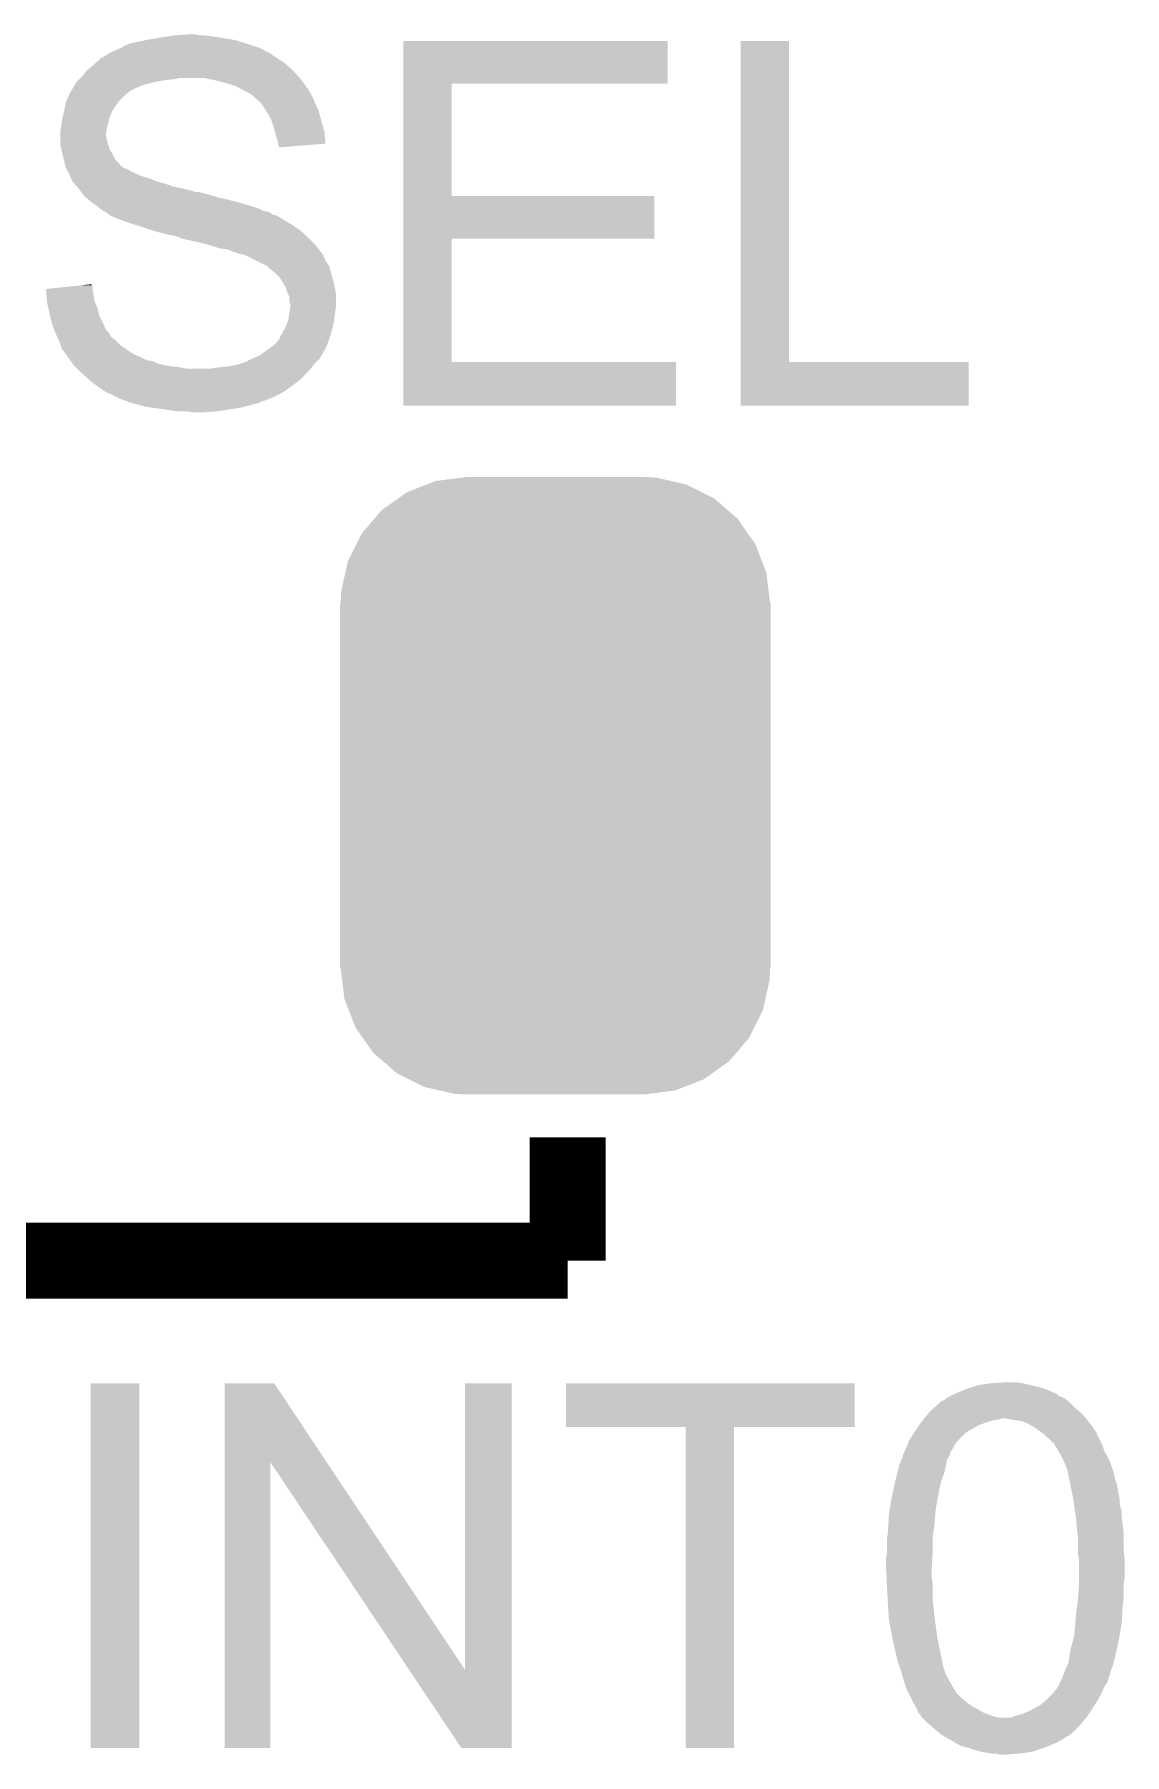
# Model space of a CAD drawing. Extents: x -4.2 to 27.1, y -3.9 to 55.1.
# Drawn here: x 3.527 to 6.441, y 20.574 to 25.174 of the extents above; entities that cross this region are included whole.
import ezdxf

# ---------------------------------------------------------------- set-up
doc = ezdxf.new("R2010")
doc.units = 0
doc.layers.get('0').update_dxf_attribs({"linetype": 'CONTINUOUS'})
doc.layers.add('MCP2517FD_CLICK_GTO', color=14, linetype='CONTINUOUS')
doc.layers.add('MCP2517FD_CLICK_GTS', color=12, linetype='CONTINUOUS')

# ---------------------------------------------------------------- blocks, each defined once
blk = doc.blocks.new('CUSTOM_99')
for points in [[(-0.419776, 0.768546), (-0.39657, 0.785018), (0.42393, 0.768546), (0.391218, 0.785018)], [(-0.39657, 0.785018), (-0.343448, 0.805738), (0.391218, 0.785018), (0.350068, 0.805738)], [(-0.343448, 0.805738), (-0.319526, 0.815068), (0.350068, 0.805738), (0.308548, 0.815068)], [(-0.319526, 0.815068), (-0.250324, 0.823868), (0.308548, 0.815068), (0.269384, 0.823868)], [(-0.250324, 0.823868), (-0.23749, 0.8255), (0.269384, 0.823868), (0.23749, 0.8255)], [(-0.483376, 0.714526), (-0.464004, 0.73715), (0.486544, 0.714526), (0.460322, 0.73715)], [(-0.464004, 0.73715), (-0.419776, 0.768546), (0.460322, 0.73715), (0.42393, 0.768546)], [(-0.51779, 0.674334), (-0.483376, 0.714526), (0.514848, 0.674334), (0.486544, 0.714526)], [(-0.554702, 0.600332), (-0.53147, 0.64691), (0.552124, 0.600332), (0.534158, 0.64691)], [(-0.53147, 0.64691), (-0.51779, 0.674334), (0.534158, 0.64691), (0.514848, 0.674334)], [(-0.561454, 0.569754), (-0.554702, 0.600332), (0.563916, 0.569754), (0.552124, 0.600332)], [(-0.57253, 0.51958), (-0.561454, 0.569754), (0.570106, 0.51958), (0.563916, 0.569754)], [(-0.57404, 0.48768), (-0.57253, 0.51958), (0.57404, 0.48768), (0.570106, 0.51958)], [(-0.57531, -0.48768), (-0.57531, 0.48768), (0.57531, -0.48768), (0.57531, 0.48768)], [(-0.570104, -0.51958), (-0.57404, -0.48768), (0.57253, -0.51958), (0.57404, -0.48768)], [(-0.563916, -0.569754), (-0.570104, -0.51958), (0.561452, -0.569754), (0.57253, -0.51958)], [(-0.552122, -0.600332), (-0.563916, -0.569754), (0.554702, -0.600332), (0.561452, -0.569754)], [(-0.534158, -0.64691), (-0.552122, -0.600332), (0.531468, -0.64691), (0.554702, -0.600332)], [(-0.514846, -0.674334), (-0.534158, -0.64691), (0.51779, -0.674334), (0.531468, -0.64691)], [(-0.486544, -0.714526), (-0.514846, -0.674334), (0.483374, -0.714526), (0.51779, -0.674334)], [(-0.46032, -0.73715), (-0.486544, -0.714526), (0.464004, -0.73715), (0.483374, -0.714526)], [(-0.42393, -0.768546), (-0.46032, -0.73715), (0.419774, -0.768546), (0.464004, -0.73715)], [(-0.391216, -0.785018), (-0.42393, -0.768546), (0.39657, -0.785018), (0.419774, -0.768546)], [(-0.350068, -0.805738), (-0.391216, -0.785018), (0.343446, -0.805738), (0.39657, -0.785018)], [(-0.308546, -0.815068), (-0.350068, -0.805738), (0.319526, -0.815068), (0.343446, -0.805738)], [(-0.269384, -0.823868), (-0.308546, -0.815068), (0.250322, -0.823868), (0.319526, -0.815068)], [(-0.23749, -0.8255), (-0.269384, -0.823868), (0.23749, -0.8255), (0.250322, -0.823868)]]:
    blk.add_solid(points)

msp = doc.modelspace()

# ---------------------------------------------------------------- linework, layer by layer
at = {"layer": 'MCP2517FD_CLICK_GTO', "const_width": 0.2032}
for points in [[(4.953, 21.8948), (4.953, 22.225)], [(3.175, 21.8948), (4.953, 21.8948)]]:
    msp.add_lwpolyline(points, dxfattribs=at)
at = {"layer": 'MCP2517FD_CLICK_GTO'}
for points in [[(3.83794, 25.16124), (3.86842, 25.16632), (4.048762, 25.16124), (4.018282, 25.16632)], [(3.86842, 25.16632), (3.884928, 25.16886), (4.018282, 25.16632), (4.00304, 25.16886)], [(3.884928, 25.16886), (3.901438, 25.1714), (4.00304, 25.16886), (3.97764, 25.1714)], [(3.901438, 25.1714), (3.939538, 25.17394), (3.967482, 25.1714), (3.957322, 25.17394)], [(3.705862, 25.110442), (3.727024, 25.123138), (4.175758, 25.110442), (4.15798, 25.123138)], [(3.727024, 25.123138), (3.731262, 25.12568), (4.15798, 25.123138), (4.152898, 25.12568)], [(3.731262, 25.12568), (3.75361, 25.135838), (4.152898, 25.12568), (4.132584, 25.135838)], [(3.75361, 25.135838), (3.75919, 25.138374), (4.132584, 25.135838), (4.130046, 25.138374)], [(3.75919, 25.138374), (3.759204, 25.13838), (4.130046, 25.138374), (4.127504, 25.13838)], [(3.759204, 25.13838), (3.761746, 25.138386), (4.127504, 25.13838), (4.127486, 25.138386)], [(3.761746, 25.138386), (3.766824, 25.14346), (4.127486, 25.138386), (4.112262, 25.14346)], [(3.766824, 25.14346), (3.77444, 25.146), (4.112262, 25.14346), (4.104642, 25.146)], [(3.77444, 25.146), (3.779518, 25.14854), (4.104642, 25.146), (4.09702, 25.14854)], [(3.779518, 25.14854), (3.779522, 25.148542), (4.09702, 25.14854), (4.097014, 25.148542)], [(3.779522, 25.148542), (3.78968, 25.15108), (4.097014, 25.148542), (4.088766, 25.15108)], [(3.78968, 25.15108), (3.81254, 25.15616), (4.088766, 25.15108), (4.072258, 25.15616)], [(3.81254, 25.15616), (3.82524, 25.1587), (4.072258, 25.15616), (4.064002, 25.1587)], [(3.82524, 25.1587), (3.83794, 25.16124), (4.064002, 25.1587), (4.048762, 25.16124)], [(4.513598, 25.04186), (4.5136, 25.156138), (5.219678, 25.04186), (5.2197, 25.156138)], [(4.5136, 25.156138), (4.513602, 25.15616), (5.2197, 25.156138), (4.513602, 25.15616)], [(5.415282, 24.29764), (5.4153, 25.156138), (5.544842, 24.29764), (5.54482, 25.156138)], [(5.4153, 25.156138), (5.415302, 25.15616), (5.54482, 25.156138), (5.415302, 25.15616)], [(3.65506, 25.06218), (3.66776, 25.077422), (4.232206, 25.06218), (4.218656, 25.077422)], [(3.66776, 25.077422), (3.67072, 25.07996), (4.218656, 25.077422), (4.2164, 25.07996)], [(3.67072, 25.07996), (3.68554, 25.09266), (4.2164, 25.07996), (4.201888, 25.09266)], [(3.68554, 25.09266), (3.691344, 25.09774), (4.201888, 25.09266), (4.196082, 25.09774)], [(3.691344, 25.09774), (3.705858, 25.11044), (4.196082, 25.09774), (4.17576, 25.11044)], [(3.705858, 25.11044), (3.705862, 25.110442), (4.17576, 25.11044), (4.175758, 25.110442)], [(3.625086, 25.02154), (3.629658, 25.02916), (3.78206, 25.02154), (3.794758, 25.02916)], [(3.629658, 25.02916), (3.635752, 25.039318), (3.794758, 25.02916), (3.820158, 25.039318)], [(3.635752, 25.039318), (3.63728, 25.041864), (3.820158, 25.039318), (3.830338, 25.041864)], [(3.63728, 25.041864), (3.637286, 25.044406), (3.830338, 25.041864), (3.840504, 25.044406)], [(3.637286, 25.044406), (3.63982, 25.04694), (3.840504, 25.044406), (3.85064, 25.04694)], [(3.63982, 25.04694), (3.6449, 25.05202), (3.85064, 25.04694), (3.87858, 25.05202)], [(3.6449, 25.05202), (3.64744, 25.05456), (3.87858, 25.05202), (3.903978, 25.05456)], [(3.64744, 25.05456), (3.64998, 25.0571), (3.903978, 25.05456), (3.914138, 25.0571)], [(3.64998, 25.0571), (3.649982, 25.057102), (4.23672, 25.0571), (4.236718, 25.057102)], [(3.649982, 25.057102), (3.65506, 25.06218), (4.236718, 25.057102), (4.232206, 25.06218)], [(4.018282, 25.04948), (3.982718, 25.0571), (4.242646, 25.04948), (4.23672, 25.0571)], [(4.04622, 25.041858), (4.018282, 25.04948), (4.248574, 25.041858), (4.242646, 25.04948)], [(4.069078, 25.03424), (4.04622, 25.041858), (4.254498, 25.03424), (4.248574, 25.041858)], [(4.069086, 25.034236), (4.069078, 25.03424), (4.2545, 25.034236), (4.254498, 25.03424)], [(4.073524, 25.0317), (4.069086, 25.034236), (4.254522, 25.0317), (4.2545, 25.034236)], [(4.07355, 25.031686), (4.073524, 25.0317), (4.257046, 25.031686), (4.254522, 25.0317)], [(4.086862, 25.02408), (4.07355, 25.031686), (4.260852, 25.02408), (4.257046, 25.031686)], [(4.091938, 25.021542), (4.086862, 25.02408), (4.26212, 25.021542), (4.260852, 25.02408)], [(4.513592, 24.74214), (4.513598, 25.041838), (4.643142, 24.74214), (4.64312, 25.041838)], [(4.513598, 25.041838), (4.513598, 25.04186), (4.64312, 25.041838), (5.219678, 25.04186)], [(3.607308, 24.97074), (3.610356, 24.98598), (3.73634, 24.97074), (3.7465, 24.98598)], [(3.610356, 24.98598), (3.611882, 24.993602), (3.7465, 24.98598), (3.752216, 24.993602)], [(3.611882, 24.993602), (3.613008, 24.996138), (3.752216, 24.993602), (3.75412, 24.996138)], [(3.613008, 24.996138), (3.62091, 25.013918), (3.75412, 24.996138), (3.7719, 25.013918)], [(3.62091, 25.013918), (3.62204, 25.01646), (3.7719, 25.013918), (3.775288, 25.01646)], [(3.62204, 25.01646), (3.625086, 25.02154), (3.775288, 25.01646), (3.78206, 25.02154)], [(4.102098, 25.01646), (4.091938, 25.021542), (4.26517, 25.01646), (4.26212, 25.021542)], [(4.10972, 25.01138), (4.102098, 25.01646), (4.268216, 25.01138), (4.26517, 25.01646)], [(4.11226, 25.008838), (4.10972, 25.01138), (4.26974, 25.008838), (4.268216, 25.01138)], [(4.132578, 24.991062), (4.11226, 25.008838), (4.27736, 24.991062), (4.26974, 25.008838)], [(4.13258, 24.99106), (4.132578, 24.991062), (4.27736, 24.99106), (4.27736, 24.991062)], [(4.14782, 24.9682), (4.13258, 24.99106), (4.287522, 24.9682), (4.27736, 24.99106)], [(3.59918, 24.9301), (3.599542, 24.93264), (3.723074, 24.9301), (3.72364, 24.93264)], [(3.599542, 24.93264), (3.60172, 24.94788), (3.72364, 24.93264), (3.72745, 24.94788)], [(3.60172, 24.94788), (3.602988, 24.952958), (3.72745, 24.94788), (3.72872, 24.952958)], [(3.602988, 24.952958), (3.6068, 24.9682), (3.72872, 24.952958), (3.73525, 24.9682)], [(3.6068, 24.9682), (3.607308, 24.97074), (3.73525, 24.9682), (3.73634, 24.97074)], [(4.16052, 24.945342), (4.14782, 24.9682), (4.293756, 24.945342), (4.287522, 24.9682)], [(4.16814, 24.922478), (4.16052, 24.945342), (4.29999, 24.922478), (4.293756, 24.945342)], [(3.59664, 24.914862), (3.59918, 24.9301), (3.719688, 24.914862), (3.723074, 24.9301)], [(3.59664, 24.909778), (3.59664, 24.914862), (3.71856, 24.909778), (3.719688, 24.914862)], [(3.59664, 24.902158), (3.59664, 24.909778), (3.71856, 24.902158), (3.71856, 24.909778)], [(3.59664, 24.881842), (3.59664, 24.902158), (3.72364, 24.881842), (3.71856, 24.902158)], [(4.170682, 24.912318), (4.16814, 24.922478), (4.30276, 24.912318), (4.29999, 24.922478)], [(4.173222, 24.90216), (4.170682, 24.912318), (4.3036, 24.90216), (4.30276, 24.912318)], [(4.178298, 24.886922), (4.173222, 24.90216), (4.30486, 24.886922), (4.3036, 24.90216)], [(4.1783, 24.881838), (4.178298, 24.886922), (4.305278, 24.881838), (4.30486, 24.886922)], [(3.59664, 24.879302), (3.59664, 24.881842), (3.724488, 24.879302), (3.72364, 24.881842)], [(3.599464, 24.866598), (3.59664, 24.879302), (3.72872, 24.866598), (3.724488, 24.879302)], [(3.60172, 24.85644), (3.599464, 24.866598), (3.734816, 24.85644), (3.72872, 24.866598)], [(3.602356, 24.8539), (3.60172, 24.85644), (3.73634, 24.8539), (3.734816, 24.85644)], [(3.606166, 24.83866), (3.602356, 24.8539), (3.743962, 24.83866), (3.73634, 24.8539)], [(4.1783, 24.879306), (4.1783, 24.881838), (4.274186, 24.879306), (4.305278, 24.881838)], [(4.180834, 24.876766), (4.1783, 24.879306), (4.242996, 24.876766), (4.274186, 24.879306)], [(4.18084, 24.871704), (4.180834, 24.876766), (4.18084, 24.871704), (4.242996, 24.876766)], [(3.609342, 24.825954), (3.606166, 24.83866), (3.75666, 24.825954), (3.743962, 24.83866)], [(3.609976, 24.823416), (3.609342, 24.825954), (3.756668, 24.823416), (3.75666, 24.825954)], [(3.611244, 24.81834), (3.609976, 24.823416), (3.764282, 24.81834), (3.756668, 24.823416)], [(3.611878, 24.815802), (3.611244, 24.81834), (3.769358, 24.815802), (3.764282, 24.81834)], [(3.61188, 24.8158), (3.611878, 24.815802), (3.769362, 24.8158), (3.769358, 24.815802)], [(3.613406, 24.813258), (3.61188, 24.8158), (3.776984, 24.813258), (3.769362, 24.8158)], [(3.616454, 24.80818), (3.613406, 24.813258), (3.784602, 24.80818), (3.776984, 24.813258)], [(3.6195, 24.803102), (3.616454, 24.80818), (3.794758, 24.803102), (3.784602, 24.80818)], [(3.619502, 24.8031), (3.6195, 24.803102), (3.79476, 24.8031), (3.794758, 24.803102)], [(3.623566, 24.792938), (3.619502, 24.8031), (3.82016, 24.792938), (3.79476, 24.8031)], [(3.62458, 24.7904), (3.623566, 24.792938), (3.829048, 24.7904), (3.82016, 24.792938)], [(3.62585, 24.78786), (3.62458, 24.7904), (3.837942, 24.78786), (3.829048, 24.7904)], [(3.629658, 24.780244), (3.62585, 24.78786), (3.855714, 24.780244), (3.837942, 24.78786)], [(3.629662, 24.78024), (3.629658, 24.780244), (3.855722, 24.78024), (3.855714, 24.780244)], [(3.634018, 24.775158), (3.629662, 24.78024), (3.876042, 24.775158), (3.855722, 24.78024)], [(3.640548, 24.76754), (3.634018, 24.775158), (3.896362, 24.76754), (3.876042, 24.775158)], [(3.6449, 24.76246), (3.640548, 24.76754), (3.92176, 24.76246), (3.896362, 24.76754)], [(3.650616, 24.75484), (3.6449, 24.76246), (3.952242, 24.75484), (3.92176, 24.76246)], [(3.65252, 24.7523), (3.650616, 24.75484), (3.957324, 24.7523), (3.952242, 24.75484)], [(3.65633, 24.74722), (3.65252, 24.7523), (3.9878, 24.74722), (3.967482, 24.7523)], [(3.660138, 24.742142), (3.65633, 24.74722), (4.005574, 24.742142), (3.9878, 24.74722)], [(3.660142, 24.74214), (3.660138, 24.742142), (4.00558, 24.74214), (4.005574, 24.742142)], [(3.666068, 24.73706), (3.660142, 24.74214), (4.02082, 24.73706), (4.00558, 24.74214)], [(3.669032, 24.73452), (3.666068, 24.73706), (4.03606, 24.73452), (4.02082, 24.73706)], [(3.67792, 24.7269), (3.669032, 24.73452), (4.064636, 24.7269), (4.03606, 24.73452)], [(3.681476, 24.72436), (3.67792, 24.7269), (4.07416, 24.72436), (4.064636, 24.7269)], [(3.6957, 24.7142), (3.681476, 24.72436), (4.10972, 24.7142), (4.07416, 24.72436)], [(3.70205, 24.70912), (3.6957, 24.7142), (4.12496, 24.70912), (4.10972, 24.7142)], [(3.7084, 24.70404), (3.70205, 24.70912), (4.135122, 24.70404), (4.12496, 24.70912)], [(3.712634, 24.7015), (3.7084, 24.70404), (4.140202, 24.7015), (4.135122, 24.70404)], [(4.51359, 24.62784), (4.513592, 24.742118), (5.184118, 24.62784), (5.18414, 24.742118)], [(4.513592, 24.742118), (4.513592, 24.74214), (5.18414, 24.742118), (4.643142, 24.74214)], [(3.716872, 24.698958), (3.712634, 24.7015), (4.155444, 24.698958), (4.140202, 24.7015)], [(3.721102, 24.69642), (3.716872, 24.698958), (4.15883, 24.69642), (4.155444, 24.698958)], [(3.72872, 24.69134), (3.721102, 24.69642), (4.165604, 24.69134), (4.15883, 24.69642)], [(3.728724, 24.691338), (3.72872, 24.69134), (4.170684, 24.691338), (4.165604, 24.69134)], [(3.73126, 24.688804), (3.728724, 24.691338), (4.175752, 24.688804), (4.170684, 24.691338)], [(3.737624, 24.686258), (3.73126, 24.688804), (4.180842, 24.686258), (4.175752, 24.688804)], [(3.75666, 24.67864), (3.737624, 24.686258), (4.192272, 24.67864), (4.180842, 24.686258)], [(3.76364, 24.676102), (3.75666, 24.67864), (4.196078, 24.676102), (4.192272, 24.67864)], [(3.7846, 24.668478), (3.76364, 24.676102), (4.20942, 24.668478), (4.196078, 24.676102)], [(3.792852, 24.66594), (3.7846, 24.668478), (4.21386, 24.66594), (4.20942, 24.668478)], [(3.81762, 24.65832), (3.792852, 24.66594), (4.225292, 24.65832), (4.21386, 24.66594)], [(3.84048, 24.6507), (3.81762, 24.65832), (4.236722, 24.6507), (4.225292, 24.65832)], [(3.8481, 24.64816), (3.84048, 24.6507), (4.239626, 24.64816), (4.236722, 24.6507)], [(3.87604, 24.64054), (3.8481, 24.64816), (4.248334, 24.64054), (4.239626, 24.64816)], [(3.901438, 24.63546), (3.87604, 24.64054), (4.25414, 24.63546), (4.248334, 24.64054)], [(3.909052, 24.632922), (3.901438, 24.63546), (4.25704, 24.632922), (4.25414, 24.63546)], [(3.916676, 24.63038), (3.909052, 24.632922), (4.259582, 24.63038), (4.25704, 24.632922)], [(3.919214, 24.627846), (3.916676, 24.63038), (4.262116, 24.627846), (4.259582, 24.63038)], [(3.921758, 24.62784), (3.919214, 24.627846), (4.262122, 24.62784), (4.262116, 24.627846)], [(3.96748, 24.61768), (3.921758, 24.62784), (4.27228, 24.61768), (4.262122, 24.62784)], [(3.9878, 24.6126), (3.96748, 24.61768), (4.27736, 24.6126), (4.27228, 24.61768)], [(3.987808, 24.612598), (3.9878, 24.6126), (4.27736, 24.612598), (4.27736, 24.6126)], [(4.00558, 24.60752), (3.987808, 24.612598), (4.28117, 24.60752), (4.27736, 24.612598)], [(4.513582, 24.29764), (4.51359, 24.627818), (4.643142, 24.29764), (4.64312, 24.627818)], [(4.51359, 24.627818), (4.51359, 24.62784), (4.64312, 24.627818), (5.184118, 24.62784)], [(4.020818, 24.602442), (4.00558, 24.60752), (4.28498, 24.602442), (4.28117, 24.60752)], [(4.03606, 24.5999), (4.020818, 24.602442), (4.286886, 24.5999), (4.28498, 24.602442)], [(4.048758, 24.59736), (4.03606, 24.5999), (4.288792, 24.59736), (4.286886, 24.5999)], [(4.058918, 24.59228), (4.048758, 24.59736), (4.292602, 24.59228), (4.288792, 24.59736)], [(4.069078, 24.589742), (4.058918, 24.59228), (4.29514, 24.589742), (4.292602, 24.59228)], [(4.069082, 24.58974), (4.069078, 24.589742), (4.29514, 24.58974), (4.29514, 24.589742)], [(4.074158, 24.587202), (4.069082, 24.58974), (4.296832, 24.587202), (4.29514, 24.58974)], [(4.086858, 24.58466), (4.074158, 24.587202), (4.298528, 24.58466), (4.296832, 24.587202)], [(4.094478, 24.58212), (4.086858, 24.58466), (4.30022, 24.58212), (4.298528, 24.58466)], [(4.119884, 24.569418), (4.094478, 24.58212), (4.305302, 24.569418), (4.30022, 24.58212)], [(4.150356, 24.554182), (4.119884, 24.569418), (4.31546, 24.554182), (4.305302, 24.569418)], [(4.150362, 24.554178), (4.150356, 24.554182), (4.315462, 24.554178), (4.31546, 24.554182)], [(4.16052, 24.544022), (4.150362, 24.554178), (4.318002, 24.544022), (4.315462, 24.554178)], [(4.170678, 24.5364), (4.16052, 24.544022), (4.319906, 24.5364), (4.318002, 24.544022)], [(4.173218, 24.533862), (4.170678, 24.5364), (4.32054, 24.533862), (4.319906, 24.5364)], [(4.183378, 24.523702), (4.173218, 24.533862), (4.323588, 24.523702), (4.32054, 24.533862)], [(4.192524, 24.508462), (4.183378, 24.523702), (4.32816, 24.508462), (4.323588, 24.523702)], [(3.55856, 24.49322), (3.607372, 24.498296), (3.683, 24.49322), (3.683, 24.498296)], [(3.558562, 24.493218), (3.55856, 24.49322), (3.683, 24.493218), (3.683, 24.49322)], [(3.55946, 24.48052), (3.558562, 24.493218), (3.68554, 24.48052), (3.683, 24.493218)], [(3.560902, 24.460198), (3.55946, 24.48052), (3.688082, 24.460198), (3.68554, 24.48052)], [(3.607372, 24.498296), (3.656226, 24.503376), (3.683, 24.498296), (3.680462, 24.503376)], [(3.656226, 24.503376), (3.68046, 24.505896), (3.680462, 24.503376), (3.68046, 24.505896)], [(4.19862, 24.498302), (4.192524, 24.508462), (4.330192, 24.498302), (4.32816, 24.508462)], [(4.2037, 24.483062), (4.19862, 24.498302), (4.33324, 24.483062), (4.330192, 24.498302)], [(4.203702, 24.483058), (4.2037, 24.483062), (4.33324, 24.483058), (4.33324, 24.483062)], [(4.208778, 24.472904), (4.203702, 24.483058), (4.33324, 24.472904), (4.33324, 24.483058)], [(4.20878, 24.460204), (4.208778, 24.472904), (4.33324, 24.460204), (4.33324, 24.472904)], [(3.56108, 24.45766), (3.560902, 24.460198), (3.68917, 24.45766), (3.688082, 24.460198)], [(3.564598, 24.442418), (3.56108, 24.45766), (3.6957, 24.442418), (3.68917, 24.45766)], [(3.5687, 24.42464), (3.564598, 24.442418), (3.700146, 24.42464), (3.6957, 24.442418)], [(4.20624, 24.41194), (4.20878, 24.42718), (4.328794, 24.41194), (4.3307, 24.42718)], [(4.211318, 24.452582), (4.20878, 24.460204), (4.33324, 24.452582), (4.33324, 24.460204)], [(4.20878, 24.42718), (4.210956, 24.442418), (4.3307, 24.42718), (4.33324, 24.442418)], [(4.210956, 24.442418), (4.21132, 24.444962), (4.33324, 24.442418), (4.33324, 24.444962)], [(4.21132, 24.444962), (4.211318, 24.452582), (4.33324, 24.444962), (4.33324, 24.452582)], [(3.569336, 24.422098), (3.5687, 24.42464), (3.70078, 24.422098), (3.700146, 24.42464)], [(3.574416, 24.40178), (3.569336, 24.422098), (3.71094, 24.40178), (3.70078, 24.422098)], [(3.57632, 24.394162), (3.574416, 24.40178), (3.714206, 24.394162), (3.71094, 24.40178)], [(3.580386, 24.384), (3.57632, 24.394162), (3.718562, 24.384), (3.714206, 24.394162)], [(3.583434, 24.376376), (3.580386, 24.384), (3.726182, 24.376376), (3.718562, 24.384)], [(4.191, 24.376382), (4.19481, 24.384002), (4.320794, 24.376382), (4.32308, 24.384002)], [(4.19481, 24.384002), (4.20116, 24.396702), (4.32308, 24.384002), (4.325902, 24.396702)], [(4.20116, 24.396702), (4.204546, 24.406862), (4.325902, 24.396702), (4.32816, 24.406862)], [(4.204546, 24.406862), (4.20624, 24.41194), (4.32816, 24.406862), (4.328794, 24.41194)], [(3.58648, 24.36876), (3.583434, 24.376376), (3.729994, 24.36876), (3.726182, 24.376376)], [(3.58761, 24.366218), (3.58648, 24.36876), (3.731264, 24.366218), (3.729994, 24.36876)], [(3.592124, 24.35606), (3.58761, 24.366218), (3.74396, 24.35606), (3.731264, 24.366218)], [(3.59664, 24.345898), (3.592124, 24.35606), (3.754122, 24.345898), (3.74396, 24.35606)], [(3.597488, 24.34336), (3.59664, 24.345898), (3.75666, 24.34336), (3.754122, 24.345898)], [(3.60172, 24.330664), (3.597488, 24.34336), (3.774436, 24.330664), (3.75666, 24.34336)], [(4.154166, 24.333198), (4.15798, 24.33574), (4.3053, 24.333198), (4.306316, 24.33574)], [(4.15798, 24.33574), (4.170682, 24.345902), (4.306316, 24.33574), (4.310382, 24.345902)], [(4.170682, 24.345902), (4.181258, 24.3586), (4.310382, 24.345902), (4.315462, 24.3586)], [(4.181258, 24.3586), (4.18338, 24.361146), (4.315462, 24.3586), (4.316224, 24.361146)], [(4.18338, 24.361146), (4.183382, 24.363684), (4.316224, 24.361146), (4.316986, 24.363684)], [(4.183382, 24.363684), (4.185922, 24.368762), (4.316986, 24.363684), (4.318508, 24.368762)], [(4.185922, 24.368762), (4.191, 24.376382), (4.318508, 24.368762), (4.320794, 24.376382)], [(3.601724, 24.33066), (3.60172, 24.330664), (3.77444, 24.33066), (3.774436, 24.330664)], [(3.606798, 24.32558), (3.601724, 24.33066), (3.78257, 24.32558), (3.77444, 24.33066)], [(3.609338, 24.320504), (3.606798, 24.32558), (3.790692, 24.320504), (3.78257, 24.32558)], [(3.611878, 24.31796), (3.609338, 24.320504), (3.794762, 24.31796), (3.790692, 24.320504)], [(3.61927, 24.307798), (3.611878, 24.31796), (3.81762, 24.307798), (3.794762, 24.31796)], [(3.621116, 24.30526), (3.61927, 24.307798), (3.820166, 24.30526), (3.81762, 24.307798)], [(3.621122, 24.305254), (3.621116, 24.30526), (3.825246, 24.305254), (3.820166, 24.30526)], [(3.622966, 24.302718), (3.621122, 24.305254), (3.827784, 24.302718), (3.825246, 24.305254)], [(3.624814, 24.300178), (3.622966, 24.302718), (3.843022, 24.300178), (3.827784, 24.302718)], [(3.630354, 24.29256), (3.624814, 24.300178), (3.860802, 24.29256), (3.843022, 24.300178)], [(3.6322, 24.290022), (3.630354, 24.29256), (3.872224, 24.290022), (3.860802, 24.29256)], [(3.634742, 24.28748), (3.6322, 24.290022), (3.883662, 24.28748), (3.872224, 24.290022)], [(4.05384, 24.28748), (4.076702, 24.292562), (4.27177, 24.28748), (4.275836, 24.292562)], [(4.076702, 24.292562), (4.090232, 24.297638), (4.275836, 24.292562), (4.279898, 24.297638)], [(4.090232, 24.297638), (4.09702, 24.300184), (4.279898, 24.297638), (4.282444, 24.300184)], [(4.09702, 24.300184), (4.099564, 24.30272), (4.282444, 24.300184), (4.28498, 24.30272)], [(4.099564, 24.30272), (4.107162, 24.305254), (4.28498, 24.30272), (4.287514, 24.305254)], [(4.107162, 24.305254), (4.10718, 24.30526), (4.287514, 24.305254), (4.290038, 24.30526)], [(4.10718, 24.30526), (4.112252, 24.307796), (4.290038, 24.30526), (4.29006, 24.307796)], [(4.112252, 24.307796), (4.11734, 24.31034), (4.29006, 24.307796), (4.291586, 24.31034)], [(4.11734, 24.31034), (4.13004, 24.315422), (4.291586, 24.31034), (4.294634, 24.315422)], [(4.13004, 24.315422), (4.14274, 24.32558), (4.294634, 24.315422), (4.300728, 24.32558)], [(4.14274, 24.32558), (4.154166, 24.333198), (4.300728, 24.32558), (4.3053, 24.333198)], [(4.51358, 24.180822), (4.513582, 24.297618), (5.242538, 24.180822), (5.24256, 24.297618)], [(4.513582, 24.297618), (4.513582, 24.29764), (5.24256, 24.297618), (4.643142, 24.29764)], [(5.41528, 24.180822), (5.415282, 24.297618), (6.024858, 24.180822), (6.02488, 24.297618)], [(5.415282, 24.297618), (5.415282, 24.29764), (6.02488, 24.297618), (5.544842, 24.29764)], [(3.637282, 24.28494), (3.634742, 24.28748), (3.90906, 24.28494), (3.883662, 24.28748)], [(3.642362, 24.27986), (3.637282, 24.28494), (3.937002, 24.27986), (3.90906, 24.28494)], [(3.65252, 24.269702), (3.642362, 24.27986), (4.257042, 24.269702), (4.265506, 24.27986)], [(3.65506, 24.26716), (3.65252, 24.269702), (4.254498, 24.26716), (4.257042, 24.269702)], [(3.672206, 24.25192), (3.65506, 24.26716), (4.239258, 24.25192), (4.254498, 24.26716)], [(3.67792, 24.24684), (3.672206, 24.25192), (4.232726, 24.24684), (4.239258, 24.25192)], [(3.69425, 24.23414), (3.67792, 24.24684), (4.2164, 24.23414), (4.232726, 24.24684)], [(3.995422, 24.27986), (4.01066, 24.2824), (4.265506, 24.27986), (4.267622, 24.2824)], [(4.01066, 24.2824), (4.03098, 24.28494), (4.267622, 24.2824), (4.26974, 24.28494)], [(4.03098, 24.28494), (4.05384, 24.28748), (4.26974, 24.28494), (4.27177, 24.28748)], [(3.70078, 24.22906), (3.69425, 24.23414), (4.209142, 24.22906), (4.2164, 24.23414)], [(3.7211, 24.216362), (3.70078, 24.22906), (4.191, 24.216362), (4.209142, 24.22906)], [(3.721106, 24.21636), (3.7211, 24.216362), (4.190998, 24.21636), (4.191, 24.216362)], [(3.73888, 24.20874), (3.721106, 24.21636), (4.175756, 24.20874), (4.190998, 24.21636)], [(3.749036, 24.203662), (3.73888, 24.20874), (4.1656, 24.203662), (4.175756, 24.20874)], [(3.751578, 24.201124), (3.749036, 24.203662), (4.160524, 24.201124), (4.1656, 24.203662)], [(3.75159, 24.20112), (3.751578, 24.201124), (4.160516, 24.20112), (4.160524, 24.201124)], [(3.751596, 24.201118), (3.75159, 24.20112), (4.157976, 24.201118), (4.160516, 24.20112)], [(3.765816, 24.196038), (3.751596, 24.201118), (4.147818, 24.196038), (4.157976, 24.201118)], [(3.77292, 24.1935), (3.765816, 24.196038), (4.137658, 24.1935), (4.147818, 24.196038)], [(3.78714, 24.18842), (3.77292, 24.1935), (4.1275, 24.18842), (4.137658, 24.1935)], [(3.787148, 24.188418), (3.78714, 24.18842), (4.127498, 24.188418), (4.1275, 24.18842)], [(3.80619, 24.18334), (3.787148, 24.188418), (4.10718, 24.18334), (4.127498, 24.188418)], [(3.825238, 24.17826), (3.80619, 24.18334), (4.088552, 24.17826), (4.10718, 24.18334)], [(3.84302, 24.17572), (3.825238, 24.17826), (4.07924, 24.17572), (4.088552, 24.17826)], [(3.87858, 24.17064), (3.84302, 24.17572), (4.04622, 24.17064), (4.07924, 24.17572)], [(3.91414, 24.16556), (3.87858, 24.17064), (4.01066, 24.16556), (4.04622, 24.17064)], [(3.952238, 24.16302), (3.939538, 24.16556), (3.972562, 24.16302), (4.01066, 24.16556)], [(5.242538, 24.1808), (4.51358, 24.180822), (5.242538, 24.1808), (5.242538, 24.180822)], [(6.024858, 24.1808), (5.41528, 24.180822), (6.024858, 24.1808), (6.024858, 24.180822)], [(3.67792, 20.591802), (3.67794, 21.567118), (3.807438, 20.591802), (3.80746, 21.567118)], [(3.67794, 21.567118), (3.677942, 21.56714), (3.80746, 21.567118), (3.677942, 21.56714)], [(4.036076, 21.356248), (4.03608, 21.567132), (4.308516, 21.356248), (4.168144, 21.567132)], [(4.03608, 21.567132), (4.036082, 21.56714), (4.168144, 21.567132), (4.036082, 21.56714)], [(4.67868, 20.800132), (4.6787, 21.567118), (4.803122, 20.800132), (4.80314, 21.567118)], [(4.6787, 21.567118), (4.678702, 21.56714), (4.80314, 21.567118), (4.678702, 21.56714)], [(4.94792, 21.450322), (4.94794, 21.567118), (5.720058, 21.450322), (5.72008, 21.567118)], [(4.94794, 21.567118), (4.947942, 21.56714), (5.72008, 21.567118), (4.947942, 21.56714)], [(5.963924, 21.526502), (5.97408, 21.53158), (6.281412, 21.526502), (6.26872, 21.53158)], [(5.97408, 21.53158), (5.984232, 21.536656), (6.26872, 21.53158), (6.261108, 21.536656)], [(5.984232, 21.536656), (5.989276, 21.539178), (6.261108, 21.536656), (6.2611, 21.539178)], [(5.989276, 21.539178), (5.98932, 21.5392), (6.2611, 21.539178), (6.258564, 21.5392)], [(5.98932, 21.5392), (5.9944, 21.54174), (6.258564, 21.5392), (6.252848, 21.54174)], [(5.9944, 21.54174), (6.013448, 21.54936), (6.252848, 21.54174), (6.235698, 21.54936)], [(6.013448, 21.54936), (6.019798, 21.5519), (6.235698, 21.54936), (6.228078, 21.5519)], [(6.019798, 21.5519), (6.035032, 21.556978), (6.228078, 21.5519), (6.21284, 21.556978)], [(6.035032, 21.556978), (6.050282, 21.56206), (6.21284, 21.556978), (6.18998, 21.56206)], [(6.050282, 21.56206), (6.08584, 21.56714), (6.18998, 21.56206), (6.16966, 21.56714)], [(6.08584, 21.56714), (6.123938, 21.56968), (6.16966, 21.56714), (6.151878, 21.56968)], [(5.906192, 21.47316), (5.916582, 21.48586), (6.338028, 21.47316), (6.327142, 21.48586)], [(5.916582, 21.48586), (5.92074, 21.49094), (6.327142, 21.48586), (6.321216, 21.49094)], [(5.92074, 21.49094), (5.932028, 21.5011), (6.321216, 21.49094), (6.30936, 21.5011)], [(5.932028, 21.5011), (5.94614, 21.5138), (6.30936, 21.5011), (6.29666, 21.5138)], [(5.94614, 21.5138), (5.948682, 21.51634), (6.29666, 21.5138), (6.29412, 21.51634)], [(5.948682, 21.51634), (5.951224, 21.51888), (6.29412, 21.51634), (6.290946, 21.51888)], [(5.951224, 21.51888), (5.958842, 21.521424), (6.290946, 21.51888), (6.287764, 21.521424)], [(5.958842, 21.521424), (5.963918, 21.526498), (6.287764, 21.521424), (6.28142, 21.526498)], [(5.963918, 21.526498), (5.963924, 21.526502), (6.28142, 21.526498), (6.281412, 21.526502)], [(5.267938, 21.4503), (4.94792, 21.450322), (5.720058, 21.4503), (5.720058, 21.450322)], [(5.26794, 21.450278), (5.267938, 21.4503), (5.3975, 21.450278), (5.720058, 21.4503)], [(5.26796, 20.591802), (5.26794, 21.450278), (5.397478, 20.591802), (5.3975, 21.450278)], [(5.878574, 21.435062), (5.880098, 21.4376), (6.017262, 21.435062), (6.021492, 21.4376)], [(5.880098, 21.4376), (5.883654, 21.44268), (6.021492, 21.4376), (6.02996, 21.44268)], [(5.883654, 21.44268), (5.892544, 21.45538), (6.02996, 21.44268), (6.05282, 21.45538)], [(5.892544, 21.45538), (5.897878, 21.462998), (6.05282, 21.45538), (6.073138, 21.462998)], [(5.897878, 21.462998), (5.89788, 21.463), (6.073138, 21.462998), (6.073144, 21.463)], [(5.89788, 21.463), (5.902036, 21.46808), (6.073144, 21.463), (6.09092, 21.46808)], [(5.902036, 21.46808), (5.904116, 21.470622), (6.09092, 21.46808), (6.106162, 21.470622)], [(5.904116, 21.470622), (5.906192, 21.47316), (6.106162, 21.470622), (6.113784, 21.47316)], [(6.151862, 21.468082), (6.121398, 21.47316), (6.34238, 21.468082), (6.338028, 21.47316)], [(6.167122, 21.465538), (6.151862, 21.468082), (6.344288, 21.465538), (6.34238, 21.468082)], [(6.179822, 21.46046), (6.167122, 21.465538), (6.348096, 21.46046), (6.344288, 21.465538)], [(6.202682, 21.44776), (6.179822, 21.46046), (6.35762, 21.44776), (6.348096, 21.46046)], [(6.202686, 21.447758), (6.202682, 21.44776), (6.35762, 21.447758), (6.35762, 21.44776)], [(6.209456, 21.44268), (6.202686, 21.447758), (6.360162, 21.44268), (6.35762, 21.447758)], [(6.216234, 21.437596), (6.209456, 21.44268), (6.36524, 21.437596), (6.360162, 21.44268)], [(6.223, 21.43252), (6.216234, 21.437596), (6.367272, 21.43252), (6.36524, 21.437596)], [(5.8547, 21.3868), (5.856732, 21.391882), (5.978312, 21.3868), (5.9817, 21.391882)], [(5.856732, 21.391882), (5.858762, 21.39696), (5.9817, 21.391882), (5.984242, 21.39696)], [(5.858762, 21.39696), (5.85978, 21.399506), (5.984242, 21.39696), (5.98678, 21.399506)], [(5.85978, 21.399506), (5.860796, 21.402044), (5.98678, 21.399506), (5.986784, 21.402044)], [(5.860796, 21.402044), (5.86486, 21.412202), (5.986784, 21.402044), (5.994908, 21.412202)], [(5.86486, 21.412202), (5.866382, 21.41474), (5.994908, 21.412202), (5.99694, 21.41474)], [(5.866382, 21.41474), (5.878574, 21.435062), (5.99694, 21.41474), (6.017262, 21.435062)], [(6.231892, 21.4249), (6.223, 21.43252), (6.37032, 21.4249), (6.367272, 21.43252)], [(6.24078, 21.417282), (6.231892, 21.4249), (6.37413, 21.417282), (6.37032, 21.4249)], [(6.25348, 21.40458), (6.24078, 21.417282), (6.38048, 21.40458), (6.37413, 21.417282)], [(6.253482, 21.404576), (6.25348, 21.40458), (6.380482, 21.404576), (6.38048, 21.40458)], [(6.258562, 21.39442), (6.253482, 21.404576), (6.38429, 21.39442), (6.380482, 21.404576)], [(6.261102, 21.391878), (6.258562, 21.39442), (6.385244, 21.391878), (6.38429, 21.39442)], [(6.265456, 21.384258), (6.261102, 21.391878), (6.3881, 21.384258), (6.385244, 21.391878)], [(4.03606, 20.591802), (4.036076, 21.356248), (4.157958, 20.591802), (4.15798, 21.356248)], [(4.529376, 20.800132), (4.15798, 21.356248), (4.67868, 20.800132), (4.308516, 21.356248)], [(5.83438, 21.32838), (5.838332, 21.34616), (5.959474, 21.32838), (5.96392, 21.34616)], [(5.838332, 21.34616), (5.839464, 21.351242), (5.96392, 21.34616), (5.964766, 21.351242)], [(5.839464, 21.351242), (5.842, 21.353784), (5.964766, 21.351242), (5.96519, 21.353784)], [(5.842, 21.353784), (5.84454, 21.3614), (5.96519, 21.353784), (5.96646, 21.3614)], [(5.84454, 21.361402), (5.847082, 21.366482), (5.966462, 21.361402), (5.96951, 21.366482)], [(5.84454, 21.3614), (5.84454, 21.361402), (5.96646, 21.3614), (5.966462, 21.361402)], [(5.847082, 21.366482), (5.848984, 21.374102), (5.96951, 21.366482), (5.974082, 21.374102)], [(5.848984, 21.374102), (5.84962, 21.376642), (5.974082, 21.374102), (5.974716, 21.376642)], [(5.84962, 21.376642), (5.85343, 21.384264), (5.974716, 21.376642), (5.976622, 21.384264)], [(5.85343, 21.384264), (5.8547, 21.3868), (5.976622, 21.384264), (5.978312, 21.3868)], [(6.27126, 21.3741), (6.265456, 21.384258), (6.393744, 21.3741), (6.3881, 21.384258)], [(6.277612, 21.361398), (6.27126, 21.3741), (6.4008, 21.361398), (6.393744, 21.3741)], [(6.28142, 21.35378), (6.277612, 21.361398), (6.403572, 21.35378), (6.4008, 21.361398)], [(6.28904, 21.333458), (6.28142, 21.35378), (6.41096, 21.333458), (6.403572, 21.35378)], [(5.823654, 21.28266), (5.828736, 21.305522), (5.94614, 21.28266), (5.951222, 21.305522)], [(5.828736, 21.305522), (5.8293, 21.30806), (5.951222, 21.305522), (5.952172, 21.30806)], [(5.8293, 21.30806), (5.833744, 21.325842), (5.952172, 21.30806), (5.95884, 21.325842)], [(5.833744, 21.325842), (5.83438, 21.32838), (5.95884, 21.325842), (5.959474, 21.32838)], [(6.295646, 21.300438), (6.28904, 21.333458), (6.418584, 21.300438), (6.41096, 21.333458)], [(6.296154, 21.297894), (6.295646, 21.300438), (6.42112, 21.297894), (6.418584, 21.300438)], [(6.29717, 21.292818), (6.296154, 21.297894), (6.421122, 21.292818), (6.42112, 21.297894)], [(5.812788, 21.22424), (5.817868, 21.25472), (5.93598, 21.22424), (5.94106, 21.25472)], [(5.817868, 21.25472), (5.81914, 21.26234), (5.94106, 21.25472), (5.942444, 21.26234)], [(5.81914, 21.26234), (5.823654, 21.28266), (5.942444, 21.26234), (5.94614, 21.28266)], [(6.298694, 21.285196), (6.29717, 21.292818), (6.42366, 21.285196), (6.421122, 21.292818)], [(6.300218, 21.277578), (6.298694, 21.285196), (6.42366, 21.277578), (6.42366, 21.285196)], [(6.302248, 21.26742), (6.300218, 21.277578), (6.4262, 21.26742), (6.42366, 21.277578)], [(6.30428, 21.25726), (6.302248, 21.26742), (6.428232, 21.25726), (6.4262, 21.26742)], [(6.304644, 21.254718), (6.30428, 21.25726), (6.42874, 21.254718), (6.428232, 21.25726)], [(6.306458, 21.242016), (6.304644, 21.254718), (6.42874, 21.242016), (6.42874, 21.254718)], [(5.810108, 21.19122), (5.81152, 21.216622), (5.93344, 21.19122), (5.935394, 21.216622)], [(5.81152, 21.216622), (5.812788, 21.22424), (5.935394, 21.216622), (5.93598, 21.22424)], [(6.308998, 21.224238), (6.306458, 21.242016), (6.43382, 21.224238), (6.42874, 21.242016)], [(6.311176, 21.209), (6.308998, 21.224238), (6.43382, 21.209), (6.43382, 21.224238)], [(6.3119, 21.20392), (6.311176, 21.209), (6.434456, 21.20392), (6.43382, 21.209)], [(5.807074, 21.15566), (5.80898, 21.1709), (5.92836, 21.15566), (5.930536, 21.1709)], [(5.80898, 21.1709), (5.810108, 21.19122), (5.930536, 21.1709), (5.93344, 21.19122)], [(6.31444, 21.17598), (6.3119, 21.20392), (6.437948, 21.17598), (6.434456, 21.20392)], [(6.315288, 21.168358), (6.31444, 21.17598), (6.4389, 21.168358), (6.437948, 21.17598)], [(6.31698, 21.153118), (6.315288, 21.168358), (6.4389, 21.153118), (6.4389, 21.168358)], [(5.8039, 21.099782), (5.806438, 21.115018), (5.927462, 21.099782), (5.92836, 21.115018)], [(5.806438, 21.115018), (5.80644, 21.115022), (5.92836, 21.115018), (5.92836, 21.115022)], [(5.80644, 21.15058), (5.807074, 21.15566), (5.92836, 21.15058), (5.92836, 21.15566)], [(5.80644, 21.115022), (5.80644, 21.15058), (5.92836, 21.115022), (5.92836, 21.15058)], [(6.31698, 21.12264), (6.31698, 21.153118), (6.4389, 21.12264), (6.4389, 21.153118)], [(6.31698, 21.109938), (6.31698, 21.12264), (6.440172, 21.109938), (6.4389, 21.12264)], [(5.8039, 21.07184), (5.8039, 21.099782), (5.92582, 21.07184), (5.927462, 21.099782)], [(5.805044, 21.048982), (5.8039, 21.07184), (5.92582, 21.048982), (5.92582, 21.07184)], [(6.319096, 21.097242), (6.31698, 21.109938), (6.44144, 21.097242), (6.440172, 21.109938)], [(6.31952, 21.094698), (6.319096, 21.097242), (6.44144, 21.094698), (6.44144, 21.097242)], [(6.31952, 21.043898), (6.31952, 21.094698), (6.44144, 21.043898), (6.44144, 21.094698)], [(5.805932, 21.0312), (5.805044, 21.048982), (5.92836, 21.0312), (5.92582, 21.048982)], [(5.80644, 21.02104), (5.805932, 21.0312), (5.92836, 21.02104), (5.92836, 21.0312)], [(6.317296, 20.9931), (6.319518, 21.028658), (6.4389, 20.9931), (6.4389, 21.028658)], [(6.319518, 21.028658), (6.31952, 21.02866), (6.4389, 21.028658), (6.4389, 21.02866)], [(6.31952, 21.02866), (6.31952, 21.043898), (6.4389, 21.02866), (6.44144, 21.043898)], [(5.808134, 20.990562), (5.80644, 21.02104), (5.92836, 20.990562), (5.92836, 21.02104)], [(5.80898, 20.97532), (5.808134, 20.990562), (5.930054, 20.97532), (5.92836, 20.990562)], [(6.314802, 20.97278), (6.31698, 20.98802), (6.43636, 20.97278), (6.438264, 20.98802)], [(6.31698, 20.98802), (6.317296, 20.9931), (6.438264, 20.98802), (6.4389, 20.9931)], [(5.809458, 20.9677), (5.80898, 20.97532), (5.9309, 20.9677), (5.930054, 20.97532)], [(5.811044, 20.9423), (5.809458, 20.9677), (5.93344, 20.9423), (5.9309, 20.9677)], [(5.81152, 20.93468), (5.811044, 20.9423), (5.93448, 20.93468), (5.93344, 20.9423)], [(5.81914, 20.89404), (5.81152, 20.93468), (5.940022, 20.89404), (5.93448, 20.93468)], [(6.309946, 20.927058), (6.3119, 20.95246), (6.43382, 20.927058), (6.43523, 20.95246)], [(6.3119, 20.95246), (6.314802, 20.97278), (6.43523, 20.95246), (6.43636, 20.97278)], [(5.820774, 20.88642), (5.81914, 20.89404), (5.94106, 20.88642), (5.940022, 20.89404)], [(5.82676, 20.85848), (5.820774, 20.88642), (5.94665, 20.85848), (5.94106, 20.88642)], [(6.304048, 20.88134), (6.30682, 20.891498), (6.4262, 20.88134), (6.427892, 20.891498)], [(6.30682, 20.891498), (6.30936, 20.91944), (6.427892, 20.891498), (6.43255, 20.91944)], [(6.30936, 20.91944), (6.309946, 20.927058), (6.43255, 20.91944), (6.43382, 20.927058)], [(5.834382, 20.82546), (5.82676, 20.85848), (5.953254, 20.82546), (5.94665, 20.85848)], [(6.293484, 20.83562), (6.29412, 20.8407), (6.41604, 20.83562), (6.417168, 20.8407)], [(6.29412, 20.8407), (6.2992, 20.863562), (6.417168, 20.8407), (6.422248, 20.863562)], [(6.2992, 20.863562), (6.304048, 20.88134), (6.422248, 20.863562), (6.4262, 20.88134)], [(4.668516, 20.591788), (4.529376, 20.800132), (4.803118, 20.591788), (4.803122, 20.800132)], [(5.839462, 20.810222), (5.834382, 20.82546), (5.9563, 20.810222), (5.953254, 20.82546)], [(5.84454, 20.79498), (5.839462, 20.810222), (5.961382, 20.79498), (5.9563, 20.810222)], [(5.846826, 20.787362), (5.84454, 20.79498), (5.96392, 20.787362), (5.961382, 20.79498)], [(6.278878, 20.789896), (6.28091, 20.794976), (6.403338, 20.789896), (6.40334, 20.794976)], [(6.28091, 20.794976), (6.28396, 20.8026), (6.40334, 20.794976), (6.406196, 20.8026)], [(6.28396, 20.8026), (6.2894, 20.815298), (6.406196, 20.8026), (6.410958, 20.815298)], [(6.2894, 20.815298), (6.291578, 20.820378), (6.410958, 20.815298), (6.412228, 20.820378)], [(6.291578, 20.820378), (6.293484, 20.83562), (6.412228, 20.820378), (6.41604, 20.83562)], [(5.85216, 20.76958), (5.846826, 20.787362), (5.974082, 20.76958), (5.96392, 20.787362)], [(5.858086, 20.751804), (5.85216, 20.76958), (5.984238, 20.751804), (5.974082, 20.76958)], [(5.858928, 20.749282), (5.858086, 20.751804), (5.98424, 20.749282), (5.984238, 20.751804)], [(5.858934, 20.74926), (5.858928, 20.749282), (5.986766, 20.74926), (5.98424, 20.749282)], [(5.85978, 20.746722), (5.858934, 20.74926), (5.98804, 20.746722), (5.986766, 20.74926)], [(5.86359, 20.739104), (5.85978, 20.746722), (5.991858, 20.739104), (5.98804, 20.746722)], [(6.248402, 20.736562), (6.2611, 20.751802), (6.379068, 20.736562), (6.385842, 20.751802)], [(6.2611, 20.751802), (6.263638, 20.756876), (6.385842, 20.751802), (6.388098, 20.756876)], [(6.263638, 20.756878), (6.266176, 20.759418), (6.3881, 20.756878), (6.390004, 20.759418)], [(6.263638, 20.756876), (6.263638, 20.756878), (6.388098, 20.756876), (6.3881, 20.756878)], [(6.266176, 20.759418), (6.268718, 20.767036), (6.390004, 20.759418), (6.395718, 20.767036)], [(6.268718, 20.767036), (6.26872, 20.767038), (6.395718, 20.767036), (6.395718, 20.767038)], [(6.26872, 20.767038), (6.2738, 20.7772), (6.395718, 20.767038), (6.398262, 20.7772)], [(6.2738, 20.7772), (6.276846, 20.784818), (6.398262, 20.7772), (6.4008, 20.784818)], [(6.276846, 20.784818), (6.278878, 20.789896), (6.4008, 20.784818), (6.403338, 20.789896)], [(5.869942, 20.726398), (5.86359, 20.739104), (6.00456, 20.726398), (5.991858, 20.739104)], [(5.87756, 20.71116), (5.869942, 20.726398), (6.022338, 20.71116), (6.00456, 20.726398)], [(5.88518, 20.698462), (5.87756, 20.71116), (6.042658, 20.698462), (6.022338, 20.71116)], [(6.192522, 20.69338), (6.215378, 20.706078), (6.353, 20.69338), (6.361082, 20.706078)], [(6.215378, 20.706078), (6.218554, 20.70862), (6.361082, 20.706078), (6.3627, 20.70862)], [(6.218554, 20.70862), (6.228078, 20.716238), (6.3627, 20.70862), (6.36727, 20.716238)], [(6.228078, 20.716238), (6.24586, 20.73402), (6.36727, 20.716238), (6.37794, 20.73402)], [(6.24586, 20.73402), (6.248402, 20.736562), (6.37794, 20.73402), (6.379068, 20.736562)], [(5.885182, 20.69846), (5.88518, 20.698462), (6.04266, 20.69846), (6.042658, 20.698462)], [(5.89026, 20.685764), (5.885182, 20.69846), (6.065512, 20.685764), (6.04266, 20.69846)], [(5.890264, 20.68576), (5.89026, 20.685764), (6.065518, 20.68576), (6.065512, 20.685764)], [(5.895338, 20.68068), (5.890264, 20.68576), (6.079492, 20.68068), (6.065518, 20.68576)], [(5.897878, 20.675604), (5.895338, 20.68068), (6.093456, 20.675604), (6.079492, 20.68068)], [(5.89788, 20.675602), (5.897878, 20.675604), (6.09346, 20.675602), (6.093456, 20.675604)], [(5.900422, 20.67306), (5.89788, 20.675602), (6.106158, 20.67306), (6.09346, 20.675602)], [(5.91566, 20.657818), (5.900422, 20.67306), (6.32663, 20.657818), (6.338824, 20.67306)], [(5.918622, 20.65528), (5.91566, 20.657818), (6.3246, 20.65528), (6.32663, 20.657818)], [(5.948258, 20.62988), (5.918622, 20.65528), (6.299194, 20.62988), (6.3246, 20.65528)], [(6.136636, 20.67306), (6.15188, 20.67814), (6.338824, 20.67306), (6.342888, 20.67814)], [(6.15188, 20.67814), (6.160772, 20.68068), (6.342888, 20.67814), (6.34492, 20.68068)], [(6.160772, 20.68068), (6.16966, 20.683218), (6.34492, 20.68068), (6.346534, 20.683218)], [(6.16966, 20.683218), (6.192522, 20.69338), (6.346534, 20.683218), (6.353, 20.69338)], [(5.948284, 20.629858), (5.948258, 20.62988), (6.29666, 20.629858), (6.299194, 20.62988)], [(5.95122, 20.62734), (5.948284, 20.629858), (6.296646, 20.62734), (6.29666, 20.629858)], [(5.951232, 20.627334), (5.95122, 20.62734), (6.296646, 20.627334), (6.296646, 20.62734)], [(5.960114, 20.622258), (5.951232, 20.627334), (6.286498, 20.622258), (6.296646, 20.627334)], [(5.97789, 20.6121), (5.960114, 20.622258), (6.271258, 20.6121), (6.286498, 20.622258)], [(5.99567, 20.60194), (5.97789, 20.6121), (6.25094, 20.60194), (6.271258, 20.6121)], [(3.807438, 20.59178), (3.67792, 20.591802), (3.807438, 20.59178), (3.807438, 20.591802)], [(4.157958, 20.59178), (4.03606, 20.591802), (4.157958, 20.59178), (4.157958, 20.591802)], [(4.803118, 20.59178), (4.668516, 20.591788), (4.803118, 20.59178), (4.803118, 20.591788)], [(5.397478, 20.59178), (5.26796, 20.591802), (5.397478, 20.59178), (5.397478, 20.591802)], [(6.004558, 20.59686), (5.99567, 20.60194), (6.23824, 20.59686), (6.25094, 20.60194)], [(6.024874, 20.59178), (6.004558, 20.59686), (6.225542, 20.59178), (6.23824, 20.59686)], [(6.02488, 20.591778), (6.024874, 20.59178), (6.225534, 20.591778), (6.225542, 20.59178)], [(6.04012, 20.5867), (6.02488, 20.591778), (6.2103, 20.5867), (6.225534, 20.591778)], [(6.057898, 20.58162), (6.04012, 20.5867), (6.195058, 20.58162), (6.2103, 20.5867)], [(6.088378, 20.57654), (6.057898, 20.58162), (6.1595, 20.57654), (6.195058, 20.58162)], [(6.108698, 20.574), (6.098538, 20.57654), (6.123942, 20.574), (6.1595, 20.57654)]]:
    msp.add_solid(points, dxfattribs=at)

# ---------------------------------------------------------------- block references
at = {"layer": 'MCP2517FD_CLICK_GTS'}
msp.add_blockref('CUSTOM_99', (4.91998, 23.1648), dxfattribs=at)

doc.saveas('drawing.dxf')
